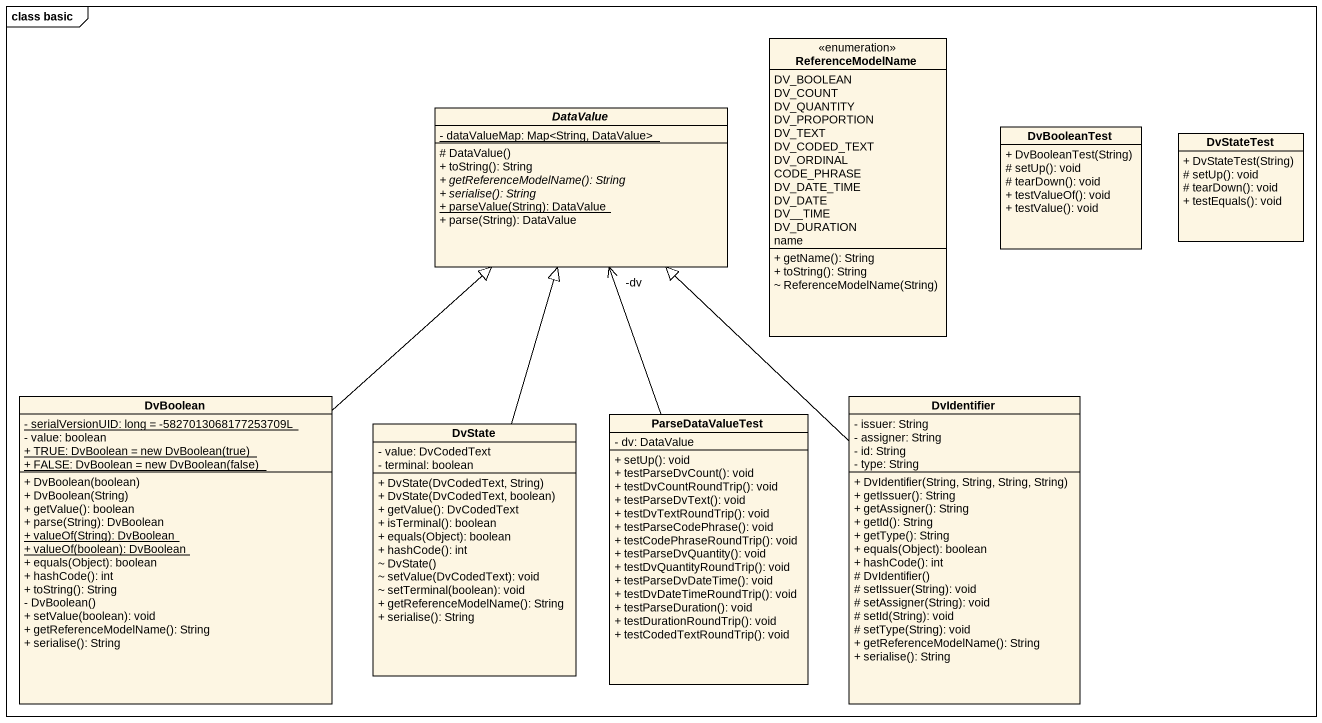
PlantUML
@startuml
mainframe class basic
hide circle
hide empty members
skinparam classAttributeIconSize 0
enum ReferenceModelName {
  DV_BOOLEAN
  DV_COUNT
  DV_QUANTITY
  DV_PROPORTION
  DV_TEXT
  DV_CODED_TEXT
  DV_ORDINAL
  CODE_PHRASE
  DV_DATE_TIME
  DV_DATE
  DV__TIME
  DV_DURATION
  name
  + getName(): String
  + toString(): String
  ~ ReferenceModelName(String)
}
abstract class DataValue {
  {static} - dataValueMap: Map<String, DataValue>
  # DataValue()
  + toString(): String
  {abstract} + getReferenceModelName(): String
  {abstract} + serialise(): String
  {static} + parseValue(String): DataValue
  + parse(String): DataValue
}
class DvBooleanTest {
  + DvBooleanTest(String)
  # setUp(): void
  # tearDown(): void
  + testValueOf(): void
  + testValue(): void
}
class DvStateTest {
  + DvStateTest(String)
  # setUp(): void
  # tearDown(): void
  + testEquals(): void
}
class DvBoolean {
  {static} - serialVersionUID: long = -5827013068177253709L
  - value: boolean
  {static} {field} + TRUE: DvBoolean = new DvBoolean(true)
  {static} {field} + FALSE: DvBoolean = new DvBoolean(false)
  + DvBoolean(boolean)
  + DvBoolean(String)
  + getValue(): boolean
  + parse(String): DvBoolean
  {static} + valueOf(String): DvBoolean
  {static} + valueOf(boolean): DvBoolean
  + equals(Object): boolean
  + hashCode(): int
  + toString(): String
  - DvBoolean()
  + setValue(boolean): void
  + getReferenceModelName(): String
  + serialise(): String
}
class DvIdentifier {
  - issuer: String
  - assigner: String
  - id: String
  - type: String
  + DvIdentifier(String, String, String, String)
  + getIssuer(): String
  + getAssigner(): String
  + getId(): String
  + getType(): String
  + equals(Object): boolean
  + hashCode(): int
  # DvIdentifier()
  # setIssuer(String): void
  # setAssigner(String): void
  # setId(String): void
  # setType(String): void
  + getReferenceModelName(): String
  + serialise(): String
}
class DvState {
  - value: DvCodedText
  - terminal: boolean
  + DvState(DvCodedText, String)
  + DvState(DvCodedText, boolean)
  + getValue(): DvCodedText
  + isTerminal(): boolean
  + equals(Object): boolean
  + hashCode(): int
  ~ DvState()
  ~ setValue(DvCodedText): void
  ~ setTerminal(boolean): void
  + getReferenceModelName(): String
  + serialise(): String
}
class ParseDataValueTest {
  - dv: DataValue
  + setUp(): void
  + testParseDvCount(): void
  + testDvCountRoundTrip(): void
  + testParseDvText(): void
  + testDvTextRoundTrip(): void
  + testParseCodePhrase(): void
  + testCodePhraseRoundTrip(): void
  + testParseDvQuantity(): void
  + testDvQuantityRoundTrip(): void
  + testParseDvDateTime(): void
  + testDvDateTimeRoundTrip(): void
  + testParseDuration(): void
  + testDurationRoundTrip(): void
  + testCodedTextRoundTrip(): void
}
DvBoolean -up-|> DataValue
DvIdentifier -up-|> DataValue
DvState -up-|> DataValue
ParseDataValueTest -up-> "-dv" DataValue
@enduml
